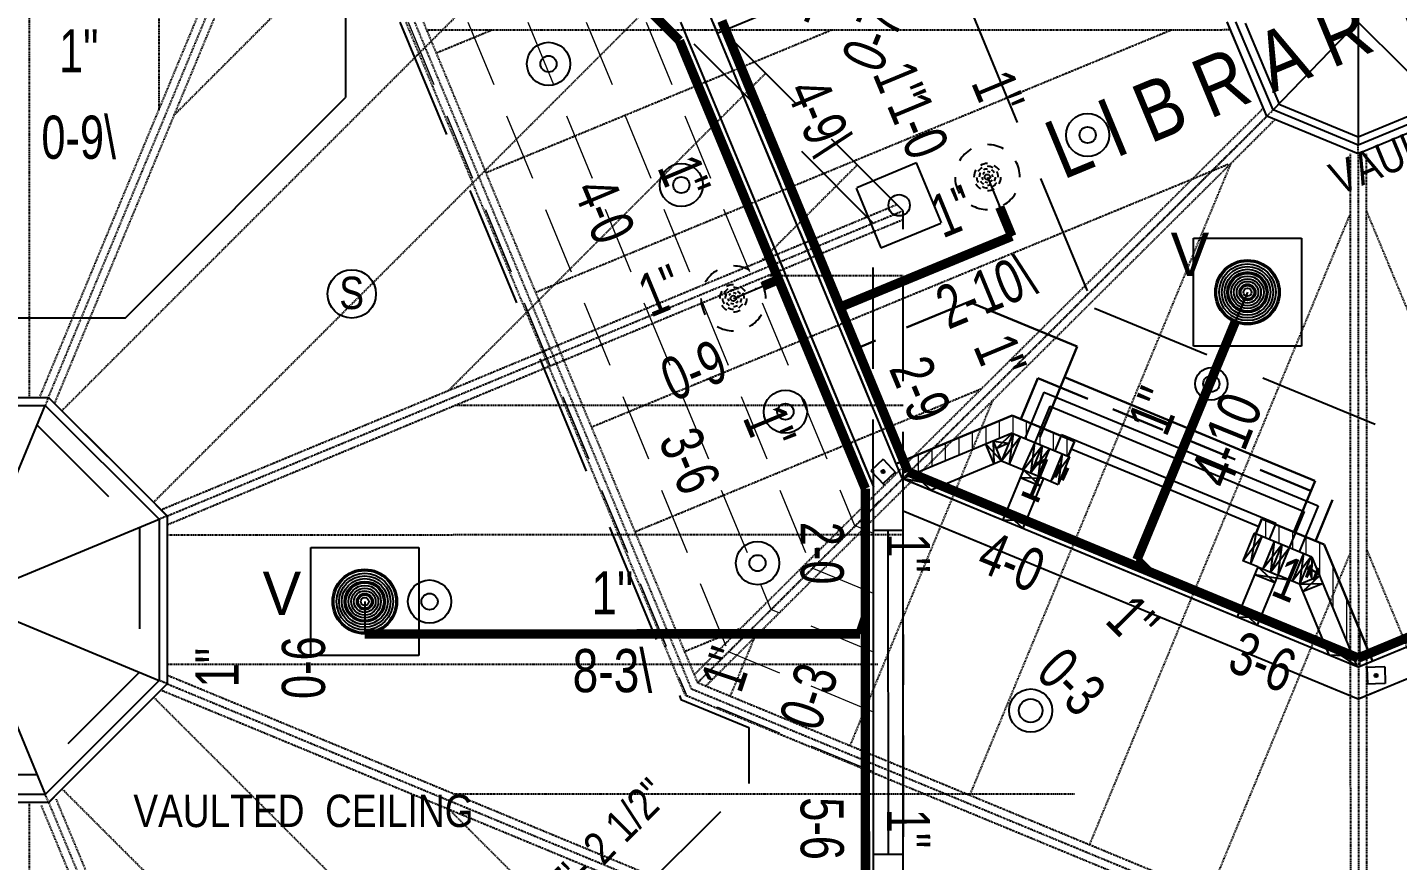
# Model space of a CAD drawing. Extents: x -16 to 10076, y -1 to 10000.
# Drawn here: x 2069.3 to 2323.1, y 672.3 to 826.6 of the extents above; entities that cross this region are included whole.
import ezdxf
from ezdxf.enums import TextEntityAlignment as Align

# ---------------------------------------------------------------- set-up
doc = ezdxf.new("R2010")
doc.units = 0
doc.header["$MEASUREMENT"] = 0
doc.linetypes.add('HIDDEN', pattern=[0.375, 0.25, -0.125])
doc.linetypes.add('HIDDEN2', pattern=[0.1875, 0.125, -0.0625])
for name, color, linetype in [('ELEC', 5, 'Continuous'), ('LITE COVE-g', 7, 'HIDDEN'), ('MASONRY', 16, 'HIDDEN'), ('ROOF BEAMS', 251, 'HIDDEN'), ('ROOF FRAMING', 4, 'HIDDEN2'), ('SKYLITES', 3, 'Continuous'), ('SPRKDATA', 2, 'Continuous'), ('SPRKDATC', 2, 'Continuous'), ('SPRKVIEW', 1, 'Continuous'), ('SPRNKS', 1, 'Continuous'), ('TEXT', 1, 'Continuous'), ('TEXT-arch', 1, 'Continuous'), ('WALL FRAMING', 252, 'Continuous'), ('WALLS', 3, 'Continuous'), ('WINDOWS', 5, 'Continuous')]:
    doc.layers.add(name, color=color, linetype=linetype)
doc.layers.add('SL02', color=3, linetype='Continuous', plot=False)
doc.layers.add('SPRKDAT2', color=2, linetype='Continuous', plot=False)
doc.styles.add('ARCHENT', font='technical.ttf', dxfattribs={"height": 6})
doc.styles.add('ARCHENTLTD', font='technical.ttf', dxfattribs={"height": 6})
doc.styles.add('HCAD', font='HCAD.SHX', dxfattribs={"width": 0.8, "height": 8})
doc.styles.add('PIPESIZE', font='hcad.shx', dxfattribs={"width": 0.8})
doc.styles.get("Standard").update_dxf_attribs({"font": 'hcad.shx', "height": 8})

# ---------------------------------------------------------------- blocks, each defined once
blk = doc.blocks.new('HEAD7')
at = {"layer": 'SPRNKS', "color": 0}
for radius in [6, 5.75, 5.25, 4.75, 4.25, 3.75, 3.5, 3, 2.5, 2, 1.5, 1.25, 0.75]:
    blk.add_circle((0, 0), radius, dxfattribs=at)
blk = doc.blocks.new('TYPDROP')
at = {"color": 120}
for p, q in [((0, 1), (1, 1)), ((0, 0), (0, 1)), ((1, 1), (1, 0)), ((1, 0), (0, 0))]:
    blk.add_line(p, q, dxfattribs=at)
at = {"color": 120, "width": 0.8, "flags": 1}
blk.add_attdef('DROP_LENGTH', text='', height=0.04, dxfattribs=at).set_placement((0.5, 0), align=Align.CENTER)
blk = doc.blocks.new('HEAD3')
at = {"layer": 'SPRNKS', "color": 0}
blk.add_circle((0, 0), 0.5, dxfattribs=at)
for radius, start, end in [(6, 120, 150), (6, 60, 90), (6, 0, 30), (6, 180, 210), (2.5, 150, 180), (2, 180, 210), (2, 120, 150), (1.5, 150, 180), (2.5, 90, 120), (1, 180, 210), (1, 120, 150), (1.5, 90, 120), (2, 60, 90), (1, 60, 90), (1.5, 30, 60), (1, 0, 30), (2.5, 30, 60), (1.5, 330, 0), (2, 0, 30), (2.5, 330, 0), (2.5, 210, 240), (1.5, 210, 240), (2, 240, 270), (1, 240, 270), (1.5, 270, 300), (2.5, 270, 300), (1, 300, 330), (2, 300, 330), (6, 300, 330), (6, 240, 270)]:
    blk.add_arc((0, 0), radius, start, end, dxfattribs=at)
blk = doc.blocks.new('PIPEX')
at = {"color": 0}
blk.add_point((0, 0), dxfattribs=at)
at = {"layer": 'SPRKDATA', "color": 0, "width": 0.8}
for tag, style, p in [('DIA', 'PIPESIZE', (0, 3.6)), ('LENGTH', 'HCAD', (0, -10.8))]:
    blk.add_attdef(tag, text='', height=8, dxfattribs=dict(at, style=style)).set_placement(p, align=Align.CENTER)
at = {"layer": 'SPRKDATA', "color": 0, "style": 'HCAD', "width": 0.8, "flags": 1}
blk.add_attdef('HANDLE', (-16.2, -21.6), '', height=7.2, dxfattribs=at)

msp = doc.modelspace()

# ---------------------------------------------------------------- hatches: boundary and pattern name
at = {"layer": 'WALL FRAMING', "ltscale": 150}
for points in [[(2227.58059, 744.58325, -1), (2228.0231, 744.14188, -1)], [(2319.42707, 706.60874, 1), (2318.80207, 706.60874, 1)]]:
    msp.add_hatch(color=256, dxfattribs=at).paths.add_polyline_path(points)

# ---------------------------------------------------------------- linework, layer by layer
at = {"layer": 'ELEC', "ltscale": 50}
for p, q in [((2234.00748, 801.51147), (2222.92553, 796.90815)), ((2238.61079, 790.42952), (2234.00748, 801.51147)), ((2222.80737, 796.86926), (2227.41068, 785.78731)), ((2227.41068, 785.78731), (2238.49263, 790.39063))]:
    msp.add_line(p, q, dxfattribs=at)
at = {"layer": 'ELEC', "ltscale": 7.5}
for centre in [(2165.83802, 819.85323), (2265.68712, 806.68167), (2190.4266, 797.43208), (2209.71525, 755.45127), (2204.54573, 727.41526), (2143.80643, 720.29083), (2255.14242, 700.10612)]:
    msp.add_circle(centre, 4, dxfattribs=at)
at = {"layer": 'ELEC'}
for centre, radius in [((2165.83802, 819.85323), 1.5), ((2265.68712, 806.68167), 1.5), ((2190.4266, 797.43208), 1.5), ((2230.77877, 793.67834), 1.98), ((2288.60104, 760.61785, -1.9992), 1.5), ((2209.71525, 755.45127), 1.5), ((2204.54573, 727.41526), 1.5), ((2143.80643, 720.29083), 1.5), ((2255.14242, 700.10612), 2.17795)]:
    msp.add_circle(centre, radius, dxfattribs=at)
at = {"layer": 'ELEC', "ltscale": 0.75}
msp.add_circle((2129.39717, 777.25662), 4.47927, dxfattribs=at)
at = {"layer": 'ELEC', "ltscale": 50}
msp.add_circle((2288.60104, 760.61785), 3, dxfattribs=at)
at = {"layer": 'LITE COVE-g', "ltscale": 90}
for p, q in [((2138.32256, 827.56744), (2190.36466, 702.18006)), ((2244.04155, 829.80666), (2266.94604, 774.62183)), ((2266.94604, 774.62183), (2323.3991, 751.28543)), ((2190.36466, 702.18006), (2202.96254, 696.97138)), ((2202.96254, 696.97138), (2202.96085, 686.58159)), ((2109.92367, 594.26913), (2202.96085, 686.58159))]:
    msp.add_line(p, q, dxfattribs=at)
at = {"layer": 'LITE COVE-g', "color": 4, "linetype": 'HIDDEN', "lineweight": 5, "ltscale": 50}
for p, q in [((2139.82183, 827.56801), (2191.31035, 703.12704)), ((2150.91285, 827.57217), (2199.1535, 710.98086)), ((2161.99405, 827.57632), (2206.98971, 718.82774)), ((2172.83917, 827.58039), (2214.65897, 726.50744)), ((2183.92037, 827.58455), (2222.49518, 734.35432)), ((2227.07675, 738.94213), (2226.00441, 737.86833)), ((2226.00684, 732.89814), (2222.49518, 734.35432)), ((2226.01226, 721.79959), (2214.65897, 726.50744)), ((2226.01757, 710.93748), (2206.98971, 718.82774)), ((2226.02299, 699.83893), (2199.1535, 710.98086)), ((2226.02842, 688.74037), (2191.31729, 703.13399))]:
    msp.add_line(p, q, dxfattribs=at)
at = {"layer": 'MASONRY', "linetype": 'HIDDEN', "lineweight": 30, "ltscale": 50}
msp.add_line((2243.71053, 775.8076), (2222.19213, 766.87638), dxfattribs=at)
at = {"layer": 'MASONRY', "linetype": 'Continuous', "lineweight": 30, "ltscale": 5}
for p, q in [((2243.71053, 775.8076), (2263.75941, 767.51985)), ((2263.75941, 767.51985), (2256.81476, 750.72004)), ((2261.40372, 761.83394), (2307.79727, 742.6559)), ((2251.71796, 754.72057), (2263.22686, 749.96305)), ((2263.22686, 749.96305), (2262.08079, 747.19059)), ((2307.80178, 742.65404), (2303.87686, 733.15928)), ((2297.97516, 735.60223), (2296.82909, 732.82978)), ((2297.97398, 735.59939), (2309.49554, 730.83664))]:
    msp.add_line(p, q, dxfattribs=at)
at = {"layer": 'MASONRY', "linetype": 'HIDDEN', "lineweight": 30, "ltscale": 40}
for p, q in [((2256.48951, 761.67579), (2253.33761, 754.05104)), ((2256.48931, 761.6753), (2283.75231, 750.4054)), ((2283.75231, 750.4054), (2311.02094, 739.13317)), ((2311.02094, 739.13317), (2307.86925, 731.50891))]:
    msp.add_line(p, q, dxfattribs=at)
at = {"layer": 'MASONRY', "linetype": 'Continuous', "lineweight": 30, "ltscale": 10}
msp.add_line((2251.71796, 754.72057), (2230.32654, 745.84205), dxfattribs=at)
at = {"layer": 'MASONRY', "lineweight": 9, "ltscale": 150}
for p, q in [((2251.88297, 751.40539), (2251.88297, 754.6516)), ((2244.38297, 748.34409), (2244.38297, 751.59223)), ((2246.88297, 749.38172), (2246.88297, 752.62985)), ((2249.38297, 750.41934), (2249.38297, 753.66748)), ((2254.38297, 750.37194), (2254.38297, 753.61816)), ((2256.88297, 749.3385), (2256.88297, 752.58472)), ((2259.38297, 748.30506), (2259.38297, 751.55128)), ((2239.38297, 746.26884), (2239.38297, 749.51698)), ((2241.88297, 747.30646), (2241.88297, 750.5546)), ((2261.88297, 747.27162), (2261.88297, 750.51783)), ((2234.38297, 744.19358), (2234.38297, 747.44172)), ((2236.88297, 745.23121), (2236.88297, 748.47935)), ((2298.6739, 732.03734), (2298.6739, 735.28356)), ((2301.1739, 731.0039), (2301.1739, 734.25012)), ((2303.6739, 729.97046), (2303.6739, 733.21667)), ((2306.1739, 728.93701), (2306.1739, 732.18323)), ((2308.6739, 725.21513), (2308.6739, 731.14979)), ((2311.1739, 719.19177), (2311.1739, 727.01766)), ((2313.6739, 713.16841), (2313.6739, 720.99429)), ((2316.1739, 708.36864), (2316.1739, 714.97093))]:
    msp.add_line(p, q, dxfattribs=at)
at = {"layer": 'MASONRY', "linetype": 'Continuous', "lineweight": 30, "ltscale": 50}
msp.add_line((2309.49554, 730.83664), (2318.37406, 709.44522), dxfattribs=at)
at = {"layer": 'ROOF BEAMS', "ltscale": 75}
for p, q in [((2231.51386, 792.6542), (2129.61891, 894.45622)), ((2225.99496, 790.39344), (2127.34332, 888.95511)), ((2196.22935, 827.61482), (2197.11563, 825.4794)), ((2301.2737, 812.29538), (2294.89632, 827.36973)), ((2191.36031, 824.9965), (2225.99982, 741.53797)), ((2201.5352, 814.83089), (2225.9928, 755.90269)), ((2315.78455, 806.28924), (2301.2737, 812.29538)), ((2330.67817, 812.47025), (2315.78455, 806.28924)), ((2231.58425, 648.6098), (2231.51386, 792.6542)), ((2226.04411, 650.9034), (2225.97592, 790.43931)), ((2044.27624, 752.95978), (2071.09823, 752.97288)), ((2071.09823, 752.97288), (2090.07823, 734.02134)), ((2231.5381, 743.05585), (2315.79363, 708.21985)), ((2315.83208, 708.23926), (2400.25625, 743.247)), ((2315.83497, 702.28635), (2404.46928, 739.03989)), ((2231.54101, 737.10308), (2315.79768, 702.26661)), ((2090.07823, 734.02134), (2090.08091, 707.20158)), ((2090.08091, 707.20158), (2071.13002, 688.22289)), ((2071.13002, 688.22289), (2044.30859, 688.20979))]:
    msp.add_line(p, q, dxfattribs=at)
at = {"layer": 'ROOF FRAMING'}
for p, q in [((2069.68561, 758.08846), (2069.73448, 962.35172)), ((2071.59356, 758.09813), (2156.3286, 962.39403)), ((2073.21779, 758.09892), (2157.94897, 962.38551)), ((2093.69837, 811.39275), (2093.73448, 962.36345)), ((2074.36612, 756.95231), (2159.09655, 961.23709)), ((2177.36434, 891.25763), (2096.54261, 810.41974)), ((2172.08307, 852.03079), (2075.66593, 755.59437)), ((2189.06137, 835.06797), (2092.64478, 738.6321)), ((2139.40224, 827.57587), (2191.12669, 702.95382)), ((2141.02597, 827.5767), (2192.27395, 704.10263)), ((2142.64993, 827.57695), (2193.4212, 705.25145)), ((2292.14316, 826.13303), (2143.27241, 826.07718)), ((2155.3342, 826.08171), (2145.14329, 821.87528)), ((2218.29463, 826.10532), (2154.30022, 799.69081)), ((2281.25506, 826.12894), (2163.45714, 777.50634)), ((2206.03968, 818.10515), (2147.34168, 759.39542)), ((2298.2647, 811.66342), (2192.80399, 706.73852)), ((2298.92513, 810.1667), (2193.42726, 705.23684)), ((2298.8947, 810.17428), (2193.43229, 705.2477)), ((2300.39662, 809.55263), (2194.93421, 704.62604)), ((2298.89486, 810.17421), (2300.03672, 811.325)), ((2315.76387, 803.187), (2315.78541, 804.80651)), ((2314.28601, 803.18212), (2314.35778, 655.25907)), ((2315.78601, 803.18284), (2315.85809, 654.63888)), ((2317.28601, 803.18357), (2317.35778, 655.26195)), ((2291.71784, 801.23797), (2173.75868, 752.54881)), ((2223.01798, 801.14233), (2205.32258, 783.44339)), ((2292.15326, 801.35115), (2243.81631, 684.4193)), ((2094.05397, 737.29398), (2230.34528, 793.82172)), ((2095.20301, 736.14665), (2231.49385, 792.6742)), ((2314.2914, 792.08214), (2265.99597, 675.25074)), ((2317.29113, 792.644), (2365.94214, 675.42691)), ((2095.20317, 734.52282), (2231.51464, 791.05892)), ((2231.51974, 780.62912), (2206.3618, 780.62661)), ((2245.97334, 759.63774), (2181.77099, 733.1374)), ((2073.21779, 758.09892), (2072.59743, 756.59862)), ((2231.53147, 756.62913), (2148.48261, 756.62082)), ((2248.04129, 757.46331), (2221.63665, 693.58787)), ((2095.20301, 736.14665), (2093.70307, 735.52461)), ((2231.54319, 732.62913), (2095.15491, 732.61549)), ((2314.32184, 729.33243), (2288.17564, 666.08217)), ((2317.32154, 729.96364), (2343.7756, 666.22668)), ((2201.37346, 715.26446), (2190.92792, 710.95293)), ((2203.92933, 713.57546), (2199.45699, 702.75643)), ((2226.82344, 708.62865), (2095.16664, 708.61549)), ((2095.20569, 705.06999), (2093.70606, 705.70176)), ((2095.20596, 706.69334), (2299.59722, 622.07616)), ((2094.05116, 703.9245), (2298.45143, 619.30358)), ((2095.20569, 705.06999), (2299.59801, 620.45236)), ((2315.85887, 653.01545), (2192.27395, 704.10263)), ((2315.85809, 654.63888), (2193.42118, 705.2515)), ((2237.20275, 558.09951), (2092.68719, 702.58618)), ((2315.85966, 651.39201), (2191.12666, 702.95378)), ((2220.226, 541.13513), (2075.72492, 685.60733)), ((2069.72874, 478.81935), (2069.70832, 683.0972)), ((2073.24248, 683.09892), (2072.63383, 684.59863)), ((2073.24248, 683.09892), (2157.95819, 478.91267)), ((2074.62797, 683.67375), (2159.10621, 480.05986)), ((2263.24514, 684.6323), (2148.52171, 684.62083)), ((2071.857, 682.52409), (2156.35537, 478.86168)), ((2254.1795, 575.06389), (2147.37227, 681.84977))]:
    msp.add_line(p, q, dxfattribs=at)
at = {"layer": 'SKYLITES', "linetype": 'Continuous', "ltscale": 150}
for p, q in [((2315.76399, 850.27092), (2315.78541, 804.80651)), ((2299.7501, 843.62498), (2331.91575, 811.50078)), ((2300.03672, 811.325), (2315.77466, 827.62106)), ((2042.77571, 756.58404), (2072.63383, 684.59863)), ((2042.80915, 684.58405), (2072.59743, 756.59862)), ((2021.6955, 705.67081), (2093.70307, 735.52461)), ((2021.69614, 735.47356), (2093.70606, 705.70176))]:
    msp.add_line(p, q, dxfattribs=at)
at = {"layer": 'SKYLITES', "linetype": 'Continuous', "ltscale": 75}
for p, q in [((2298.8947, 810.17428), (2291.50867, 827.63279)), ((2300.03672, 811.325), (2293.13484, 827.63912)), ((2315.78601, 803.18284), (2298.8947, 810.17428)), ((2315.78541, 804.80651), (2300.03672, 811.325)), ((2331.91575, 811.50078), (2315.78541, 804.80651)), ((2333.05795, 810.35088), (2315.78601, 803.18284)), ((2042.15344, 758.08374), (2073.21779, 758.09892)), ((2042.77571, 756.58404), (2072.59743, 756.59862)), ((2072.59743, 756.59862), (2093.70307, 735.52461)), ((2073.21779, 758.09892), (2095.20301, 736.14665)), ((2095.20301, 736.14665), (2095.20612, 705.08115)), ((2093.70307, 735.52461), (2093.70606, 705.70176)), ((2093.70606, 705.70176), (2072.63383, 684.59863)), ((2095.20612, 705.08115), (2073.2561, 683.09893)), ((2073.2561, 683.09893), (2042.18869, 683.08375)), ((2072.63383, 684.59863), (2042.80915, 684.58405))]:
    msp.add_line(p, q, dxfattribs=at)
at = {"layer": 'SKYLITES', "linetype": 'HIDDEN', "ltscale": 75}
for p, q in [((2298.8975, 810.1664), (2291.51147, 827.62491)), ((2315.78882, 803.17496), (2298.8975, 810.1664)), ((2333.06075, 810.343), (2315.78882, 803.17496)), ((2042.15624, 758.07586), (2073.22059, 758.09104)), ((2073.22059, 758.09104), (2095.20582, 736.13877)), ((2095.20582, 736.13877), (2095.20892, 705.07326)), ((2095.20892, 705.07326), (2073.2589, 683.09105)), ((2073.2589, 683.09105), (2042.1915, 683.07587))]:
    msp.add_line(p, q, dxfattribs=at)
at = {"layer": 'SPRKDAT2'}
for p, q in [((2190.08841, 824.14689), (2135.18461, 879.00061)), ((2197.93776, 827.82087), (2219.83427, 774.8046)), ((2208.44577, 779.91766), (2190.08841, 824.14689)), ((2247.12331, 798.90398), (2251.64725, 787.94383)), ((2251.64725, 787.94383), (2219.83427, 774.8046)), ((2200.07092, 776.44168), (2208.44577, 779.91766)), ((2224.51229, 741.20787), (2208.44577, 779.91766)), ((2295.2936, 777.57314), (2274.80812, 728.02626)), ((2219.83427, 774.8046), (2232.43201, 744.30269)), ((2276.92944, 725.90494), (2232.43201, 744.30269)), ((2224.5207, 717.32385), (2224.51229, 741.20787)), ((2315.79532, 709.83559), (2365.78607, 730.58499)), ((2276.92944, 725.90494), (2274.80812, 728.02626)), ((2276.92944, 725.90494), (2315.79532, 709.83559)), ((2131.80643, 720.29083), (2131.80643, 714.29083)), ((2223.52176, 714.3235), (2224.5207, 717.32385)), ((2224.54389, 651.52423), (2224.5207, 717.32385)), ((2131.80643, 714.29083), (2223.52176, 714.3235))]:
    msp.add_line(p, q, dxfattribs=at)
at = {"layer": 'SPRKVIEW', "color": 2, "const_width": 1.75}
for points in [[(2190.08841, 824.14689), (2137.73136, 876.45618)], [(2197.93776, 827.82087), (2219.83427, 774.8046)], [(2208.44577, 779.91766), (2190.08841, 824.14689)], [(2249.41254, 793.35786), (2251.64725, 787.94383)], [(2251.64725, 787.94383), (2219.83427, 774.8046)], [(2205.61256, 778.74173), (2208.44577, 779.91766)], [(2224.51229, 741.20787), (2208.44577, 779.91766)], [(2219.83427, 774.8046), (2232.43201, 744.30269)], [(2293.00108, 772.02838), (2274.80812, 728.02626)], [(2276.92944, 725.90494), (2232.43201, 744.30269)], [(2224.5207, 717.32385), (2224.51229, 741.20787)], [(2315.79532, 709.83559), (2365.78607, 730.58499)], [(2276.92944, 725.90494), (2274.80812, 728.02626)], [(2276.92944, 725.90494), (2315.79532, 709.83559)], [(2223.52176, 714.3235), (2224.5207, 717.32385)], [(2224.54389, 651.52423), (2224.5207, 717.32385)], [(2131.80643, 714.29083), (2223.52176, 714.3235)]]:
    msp.add_lwpolyline(points, dxfattribs=at)
at = {"layer": 'WALL FRAMING', "ltscale": 50}
for p, q in [((2128.25593, 876.34746), (2128.2622, 813.6296)), ((2087.47186, 772.81268), (2128.2622, 813.6296)), ((2027.98193, 772.80673), (2087.47186, 772.81268)), ((2257.57356, 759.06295), (2282.98813, 748.55715)), ((2258.65782, 756.4506), (2282.22397, 746.70889)), ((2260.82613, 751.22598), (2300.56419, 734.79917)), ((2282.22397, 746.70889), (2305.79624, 736.96465)), ((2282.98813, 748.55715), (2308.40859, 738.04891)), ((2259.49691, 732.56973), (2288.33392, 720.65037))]:
    msp.add_line(p, q, dxfattribs=at)
at = {"layer": 'WALL FRAMING', "ltscale": 40}
for p, q in [((2257.57377, 759.06343), (2254.03985, 750.51454)), ((2258.65802, 756.45108), (2255.88815, 749.75049)), ((2251.71728, 751.47463), (2248.80243, 748.63695)), ((2251.88297, 751.40539), (2251.14881, 745.75689)), ((2260.82613, 751.22598), (2259.58456, 748.22248)), ((2248.3776, 745.75365), (2246.84126, 749.44553)), ((2246.88297, 749.38172), (2249.76247, 746.32995)), ((2249.76247, 746.32995), (2248.22613, 750.02183)), ((2248.3776, 745.75365), (2248.22613, 750.02183)), ((2248.22613, 750.02183), (2251.11387, 749.59884)), ((2249.76255, 746.32986), (2253.24994, 750.83973)), ((2255.88815, 749.75049), (2253.62261, 744.73426)), ((2253.70996, 744.54705), (2257.19734, 749.05692)), ((2255.83038, 749.62257), (2255.09621, 743.97408)), ((2257.25088, 749.18642), (2256.51671, 743.53792)), ((2255.13046, 744.11089), (2258.61784, 748.62076)), ((2262.35654, 747.07525), (2258.86908, 742.56549)), ((2260.97031, 747.64829), (2260.25541, 741.99241)), ((2233.46074, 743.87735), (2236.70436, 740.91018)), ((2253.78614, 744.66666), (2256.90964, 741.75207)), ((2231.28335, 743.15446), (2238.66702, 741.72478)), ((2253.21313, 743.28042), (2257.48275, 743.13857)), ((2250.54083, 736.81548), (2253.66434, 733.90089)), ((2305.79624, 736.96465), (2303.02525, 730.26135)), ((2308.40859, 738.04891), (2304.87345, 729.49705)), ((2249.96783, 735.42923), (2254.23737, 735.28712)), ((2300.56419, 734.79917), (2299.3215, 731.79298)), ((2294.44718, 727.8556), (2297.93537, 732.36484)), ((2296.82909, 732.82978), (2295.83355, 727.28229)), ((2300.25604, 731.41526), (2299.54025, 725.75954)), ((2298.15422, 726.33271), (2301.64219, 730.84204)), ((2299.53904, 725.75627), (2303.02701, 730.2656)), ((2303.02525, 730.26135), (2300.91621, 725.18072)), ((2301.64085, 730.83882), (2300.92507, 725.18309)), ((2303.55372, 724.08972), (2307.04169, 728.59905)), ((2305.65553, 729.17228), (2304.93975, 723.51655)), ((2307.18884, 728.53956), (2307.15944, 724.68759)), ((2300.34299, 723.79457), (2297.2197, 726.70906)), ((2306.29152, 726.78502), (2308.6739, 725.21513)), ((2296.64647, 725.32292), (2302.92792, 724.34851)), ((2304.93982, 723.51638), (2308.63475, 725.04535)), ((2304.93987, 723.5165), (2309.20829, 723.65933)), ((2305.51336, 722.13036), (2309.20829, 723.65933)), ((2308.63475, 725.04535), (2305.51465, 722.13089)), ((2297.09635, 715.94364), (2293.97306, 718.85814)), ((2293.39901, 717.46997), (2297.66958, 717.32979)), ((2309.54342, 712.42048), (2315.56, 708.30973)), ((2310.35629, 710.46124), (2314.7497, 710.2679))]:
    msp.add_line(p, q, dxfattribs=at)
at = {"layer": 'WALL FRAMING', "ltscale": 10}
for p, q in [((2251.71728, 751.47463), (2231.50418, 743.06315)), ((2249.76247, 746.32995), (2236.70436, 740.91018)), ((2307.18884, 728.53956), (2315.56, 708.30973)), ((2304.93975, 723.51655), (2310.35775, 710.45771))]:
    msp.add_line(p, q, dxfattribs=at)
at = {"layer": 'WALL FRAMING', "ltscale": 5}
for p, q in [((2251.8637, 751.41275), (2249.76257, 746.32991)), ((2251.71728, 751.47463), (2262.35722, 747.07633)), ((2253.24994, 750.83973), (2251.14881, 745.75689)), ((2257.19734, 749.05692), (2255.09621, 743.97408)), ((2249.76247, 746.32995), (2257.48275, 743.13857)), ((2258.61784, 748.62076), (2256.51671, 743.53792)), ((2260.97031, 747.64829), (2258.86918, 742.56545)), ((2262.35654, 747.07525), (2260.25541, 741.99241)), ((2253.78614, 744.66666), (2249.96689, 735.42696)), ((2257.48295, 743.13848), (2253.66351, 733.89887)), ((2257.48275, 743.13857), (2260.25541, 741.99241)), ((2296.54922, 732.93806), (2294.4474, 727.85551)), ((2297.93537, 732.36484), (2295.83355, 727.28229)), ((2307.18884, 728.53956), (2296.54949, 732.93931)), ((2300.25604, 731.41526), (2298.15422, 726.33271)), ((2301.64085, 730.83882), (2299.53904, 725.75627)), ((2305.65553, 729.17228), (2303.55372, 724.08972)), ((2307.04169, 728.59905), (2304.93987, 723.5165)), ((2297.21969, 726.70907), (2293.39901, 717.46997)), ((2297.21969, 726.70907), (2294.44718, 727.8556)), ((2300.91611, 725.18047), (2297.09541, 715.94137)), ((2304.93975, 723.51655), (2300.91609, 725.18047))]:
    msp.add_line(p, q, dxfattribs=at)
at = {"layer": 'WALL FRAMING', "ltscale": 150}
for p, q in [((2227.79676, 746.65581), (2225.54435, 744.48918)), ((2227.79676, 746.65581), (2230.23008, 744.05333)), ((2225.54435, 744.48918), (2227.97768, 741.8867)), ((2230.05934, 744.23594), (2227.77669, 742.10166)), ((2320.73764, 708.22881), (2317.17695, 708.1046)), ((2317.4268, 708.11331), (2317.53575, 704.99021)), ((2320.73764, 708.22881), (2320.80234, 705.10417)), ((2320.80234, 705.10417), (2317.24165, 704.97996))]:
    msp.add_line(p, q, dxfattribs=at)
at = {"layer": 'WALL FRAMING', "ltscale": 75}
for p, q in [((2233.46074, 743.87735), (2238.66702, 741.72478)), ((2253.21313, 743.28042), (2256.90964, 741.75207)), ((2250.54083, 736.81548), (2254.23737, 735.28712)), ((2297.2197, 726.70906), (2300.91621, 725.18072)), ((2296.64648, 725.32291), (2300.34299, 723.79457)), ((2293.97306, 718.85814), (2297.66958, 717.32979)), ((2309.54342, 712.42048), (2314.7497, 710.2679))]:
    msp.add_line(p, q, dxfattribs=at)
at = {"layer": 'WALL FRAMING', "ltscale": 150}
for centre in [(2227.80185, 744.36256), (2319.11457, 706.60874)]:
    msp.add_circle(centre, 0.3125, dxfattribs=at)
at = {"layer": 'WALLS', "ltscale": 75}
for p, q in [((2232.49477, 840.1968), (2197.10275, 825.50732)), ((2231.28335, 743.15446), (2315.79643, 708.21197)), ((2231.50509, 737.11121), (2315.80048, 702.25873)), ((2315.79643, 708.21197), (2324.77699, 711.93936)), ((2315.80048, 702.25873), (2326.88371, 706.85883))]:
    msp.add_line(p, q, dxfattribs=at)
at = {"layer": 'WALLS', "ltscale": 50}
for p, q in [((2190.27845, 827.60196), (2226.00262, 741.53009)), ((2195.35828, 829.71035), (2231.28335, 743.15446)), ((2226.00654, 733.50399), (2226.00262, 741.53009)), ((2231.50563, 733.5048), (2231.50509, 737.11121)), ((2226.00654, 733.50391), (2231.50563, 733.5048)), ((2226.03586, 673.50335), (2226.00654, 733.50399)), ((2231.51474, 673.50424), (2231.50563, 733.5048)), ((2226.03586, 673.50335), (2231.51474, 673.50424)), ((2226.04489, 655.03405), (2226.03586, 673.50335)), ((2231.51787, 652.75857), (2231.5147, 673.50424))]:
    msp.add_line(p, q, dxfattribs=at)
at = {"layer": 'WALLS', "ltscale": 10}
for p, q in [((2251.11387, 749.59884), (2248.80243, 748.63695)), ((2306.29152, 726.78502), (2307.24873, 724.47182))]:
    msp.add_line(p, q, dxfattribs=at)
at = {"layer": 'WALLS', "ltscale": 5}
for p, q in [((2262.65239, 748.57334), (2280.02555, 741.39168)), ((2280.02555, 741.39168), (2297.39894, 734.20992))]:
    msp.add_line(p, q, dxfattribs=at)
at = {"layer": 'WINDOWS', "ltscale": 75}
msp.add_line((2228.77563, 673.50376), (2228.75609, 733.50436), dxfattribs=at)

# ---------------------------------------------------------------- block references
at = {"layer": 'SL02', "xscale": 20, "yscale": 20, "zscale": 20}
for p in [(2285.2936, 767.57314), (2121.80643, 710.29083)]:
    msp.add_blockref('TYPDROP', p, dxfattribs=at)
at = {"layer": 'SPRKDATC'}
ref = msp.add_blockref('PIPEX', (2199.36, 831.25), dxfattribs=dict(at, rotation=67.4999429851891))
ref.add_attrib('LENGTH', '0-7\\', dxfattribs={"height": 8, "rotation": 67.499943, "width": 0.75}).set_placement((2229.91856, 824.20024), align=Align.CENTER)
ref.add_attrib('DIA', '1"', dxfattribs={"height": 8, "rotation": 67.499943, "width": 0.75}).set_placement((2215.12856, 830.30024), align=Align.CENTER)
ref = msp.add_blockref('PIPEX', (2053.44, 817.79), dxfattribs=at)
ref.add_attrib('LENGTH', '0-9\\', dxfattribs={"height": 8, "width": 0.75}).set_placement((2078.82705, 802.27834), align=Align.CENTER)
ref.add_attrib('DIA', '1"', dxfattribs={"height": 8, "width": 0.75}).set_placement((2078.82705, 818.27834), align=Align.CENTER)
ref = msp.add_blockref('PIPEX', (2208.89, 801.31), dxfattribs=dict(at, rotation=292.5000570148109))
ref.add_attrib('LENGTH', '4-9\\', dxfattribs={"height": 8, "rotation": 292.500057, "width": 0.75}).set_placement((2212.39921, 808.54476), align=Align.CENTER)
ref.add_attrib('DIA', '1"', dxfattribs={"height": 8, "rotation": 292.500057, "width": 0.75}).set_placement((2227.18921, 814.64476), align=Align.CENTER)
ref = msp.add_blockref('PIPEX', (2249.39, 793.42), dxfattribs=dict(at, rotation=292.5000570148109))
ref.add_attrib('LENGTH', '1-0', dxfattribs={"height": 8, "rotation": 292.500057, "width": 0.75}).set_placement((2230.63756, 806.89963), align=Align.CENTER)
ref.add_attrib('DIA', '1"', dxfattribs={"height": 8, "rotation": 292.500057, "width": 0.75}).set_placement((2245.42756, 813.00963), align=Align.CENTER)
ref = msp.add_blockref('PIPEX', (2199.27, 802.04), dxfattribs=dict(at, rotation=292.6000569303445))
ref.add_attrib('LENGTH', '4-0', dxfattribs={"height": 8, "rotation": 292.6000569, "width": 0.75}).set_placement((2172.52726, 791.17513), align=Align.CENTER)
ref.add_attrib('DIA', '1"', dxfattribs={"height": 8, "rotation": 292.6000569, "width": 0.75}).set_placement((2187.30726, 797.31513), align=Align.CENTER)
ref = msp.add_blockref('PIPEX', (2235.74, 781.37), dxfattribs=dict(at, rotation=22.39998107952942))
ref.add_attrib('LENGTH', '2-10\\', dxfattribs={"height": 8, "rotation": 22.3999811, "width": 0.75}).set_placement((2248.3203, 774.09243), align=Align.CENTER)
ref.add_attrib('DIA', '1"', dxfattribs={"height": 8, "rotation": 22.3999811, "width": 0.75}).set_placement((2242.2103, 788.88243), align=Align.CENTER)
ref = msp.add_blockref('PIPEX', (2204.26, 778.18), dxfattribs=dict(at, rotation=22.49998099506303))
ref.add_attrib('LENGTH', '0-9', dxfattribs={"height": 8, "rotation": 22.499981, "width": 0.75}).set_placement((2194.25079, 759.44515), align=Align.CENTER)
ref.add_attrib('DIA', '1"', dxfattribs={"height": 8, "rotation": 22.499981, "width": 0.75}).set_placement((2188.11079, 774.22515), align=Align.CENTER)
ref = msp.add_blockref('PIPEX', (2226.13, 759.55), dxfattribs=dict(at, rotation=292.5000570148109))
ref.add_attrib('LENGTH', '2-9', dxfattribs={"height": 8, "rotation": 292.500057, "width": 0.75}).set_placement((2231.0306, 758.08744), align=Align.CENTER)
ref.add_attrib('DIA', '1"', dxfattribs={"height": 8, "rotation": 292.500057, "width": 0.75}).set_placement((2245.8206, 764.19744), align=Align.CENTER)
ref = msp.add_blockref('PIPEX', (2216.48, 760.57), dxfattribs=dict(at, rotation=292.6000569303445))
ref.add_attrib('LENGTH', '3-6', dxfattribs={"height": 8, "rotation": 292.6000569, "width": 0.75}).set_placement((2188.34591, 744.85021), align=Align.CENTER)
ref.add_attrib('DIA', '1"', dxfattribs={"height": 8, "rotation": 292.6000569, "width": 0.75}).set_placement((2203.12591, 750.98021), align=Align.CENTER)
at = {"layer": 'SPRKDATC', "color": 1, "rotation": 68}
msp.add_blockref('PIPEX', (2285.05086, 752.7997), dxfattribs=at).add_auto_attribs({'LENGTH': '4-10', 'DIA': '1"'})
at = {"layer": 'SPRKDATC'}
ref = msp.add_blockref('PIPEX', (2254.68, 735.1), dxfattribs=dict(at, rotation=337.6000189204705))
ref.add_attrib('LENGTH', '4-0', dxfattribs={"height": 8, "rotation": 337.6000189, "width": 0.75}).set_placement((2250.09, 724.01), align=Align.CENTER)
ref.add_attrib('DIA', '1"', dxfattribs={"height": 8, "rotation": 337.6000189, "width": 0.75}).set_placement((2256.2, 738.79), align=Align.CENTER)
ref = msp.add_blockref('PIPEX', (2224.52, 729.27), dxfattribs=dict(at, rotation=270.1000759352814))
ref.add_attrib('LENGTH', '2-0', dxfattribs={"height": 8, "rotation": 270.1000759, "width": 0.75}).set_placement((2212.52, 729.26), align=Align.CENTER)
ref.add_attrib('DIA', '1"', dxfattribs={"height": 8, "rotation": 270.1000759, "width": 0.75}).set_placement((2228.51, 729.27), align=Align.CENTER)
at = {"layer": 'SPRKDATC', "color": 1}
msp.add_blockref('PIPEX', (2177.6641, 714.30716), dxfattribs=at).add_auto_attribs({'LENGTH': '8-3\\', 'DIA': '1"'})
at = {"layer": 'SPRKDATC'}
ref = msp.add_blockref('PIPEX', (2275.87, 726.97), dxfattribs=dict(at, rotation=314.9000380943403))
ref.add_attrib('LENGTH', '0-3', dxfattribs={"height": 8, "rotation": 314.9000381, "width": 0.75}).set_placement((2259.90946, 702.66181), align=Align.CENTER)
ref.add_attrib('DIA', '1"', dxfattribs={"height": 8, "rotation": 314.9000381, "width": 0.75}).set_placement((2271.24946, 713.95181), align=Align.CENTER)
ref = msp.add_blockref('PIPEX', (2296.37, 717.87), dxfattribs=dict(at, rotation=337.6000189204705))
ref.add_attrib('LENGTH', '3-6', dxfattribs={"height": 8, "rotation": 337.6000189, "width": 0.75}).set_placement((2296.59228, 705.45885), align=Align.CENTER)
ref.add_attrib('DIA', '1"', dxfattribs={"height": 8, "rotation": 337.6000189, "width": 0.75}).set_placement((2302.70228, 720.24885), align=Align.CENTER)
ref = msp.add_blockref('PIPEX', (2131.81, 717.29), dxfattribs=dict(at, rotation=89.99992398025213))
ref.add_attrib('LENGTH', '0-6', dxfattribs={"height": 8, "rotation": 89.999924, "width": 0.75}).set_placement((2124.44283, 708.05576), align=Align.CENTER)
ref.add_attrib('DIA', '1"', dxfattribs={"height": 8, "rotation": 89.999924, "width": 0.75}).set_placement((2108.44283, 708.05576), align=Align.CENTER)
ref = msp.add_blockref('PIPEX', (2224.02, 715.82), dxfattribs=dict(at, rotation=71.49993960653366))
ref.add_attrib('LENGTH', '0-3', dxfattribs={"height": 8, "rotation": 71.4999396, "width": 0.75}).set_placement((2217.79344, 701.46657), align=Align.CENTER)
ref.add_attrib('DIA', '1"', dxfattribs={"height": 8, "rotation": 71.4999396, "width": 0.75}).set_placement((2202.61344, 706.52657), align=Align.CENTER)
ref = msp.add_blockref('PIPEX', (2224.53, 684.42), dxfattribs=dict(at, rotation=270.1000759352814))
ref.add_attrib('LENGTH', '5-6', dxfattribs={"height": 8, "rotation": 270.1000759, "width": 0.75}).set_placement((2212.53, 678.25383), align=Align.CENTER)
ref.add_attrib('DIA', '1"', dxfattribs={"height": 8, "rotation": 270.1000759, "width": 0.75}).set_placement((2228.52, 678.26383), align=Align.CENTER)
at = {"layer": 'SPRNKS'}
for name, p in [('HEAD3', (2247.12331, 798.90398)), ('HEAD3', (2200.07092, 776.44168)), ('HEAD7', (2295.2936, 777.57314)), ('HEAD7', (2131.80643, 720.29083))]:
    msp.add_blockref(name, p, dxfattribs=at)

# ---------------------------------------------------------------- texts
at = {"layer": 'ELEC', "style": 'ARCHENT'}
msp.add_text('S', height=6, dxfattribs=at).set_placement((2127.08096, 774.45834))
at = {"layer": 'TEXT'}
for p in [(2281.06653, 780.58303), (2112.88383, 717.80761)]:
    msp.add_text('V', height=8, dxfattribs=at).set_placement(p)
at = {"layer": 'TEXT-arch', "insert": (2249.85892, 825.43908), "char_height": 11, "width": 271, "attachment_point": 1, "rotation": 22.5, "style": 'ARCHENTLTD'}
msp.add_mtext('   \\PL I B R A R Y', dxfattribs=at)
at = {"layer": 'TEXT-arch', "char_height": 6, "attachment_point": 3, "style": 'ARCHENTLTD'}
for s, insert, rotation in [('VAULTED  CEILG\\P\\P  ', (2361.75925, 822.51384), 22.5), ('LITE  COVE @ 7\'- 2 1/2"\\P\\P  ', (2184.20066, 688.08305), 45.3059672)]:
    msp.add_mtext(s, dxfattribs=dict(at, insert=insert, rotation=rotation))
at = {"layer": 'TEXT-arch', "ltscale": 1.5, "insert": (2120.45385, 661.49633), "char_height": 6, "attachment_point": 5, "rotation": 0.0191667, "style": 'ARCHENTLTD'}
msp.add_mtext('VAULTED  CEILING\\P\\P\\P\\P  ', dxfattribs=at)

doc.saveas('drawing.dxf')
